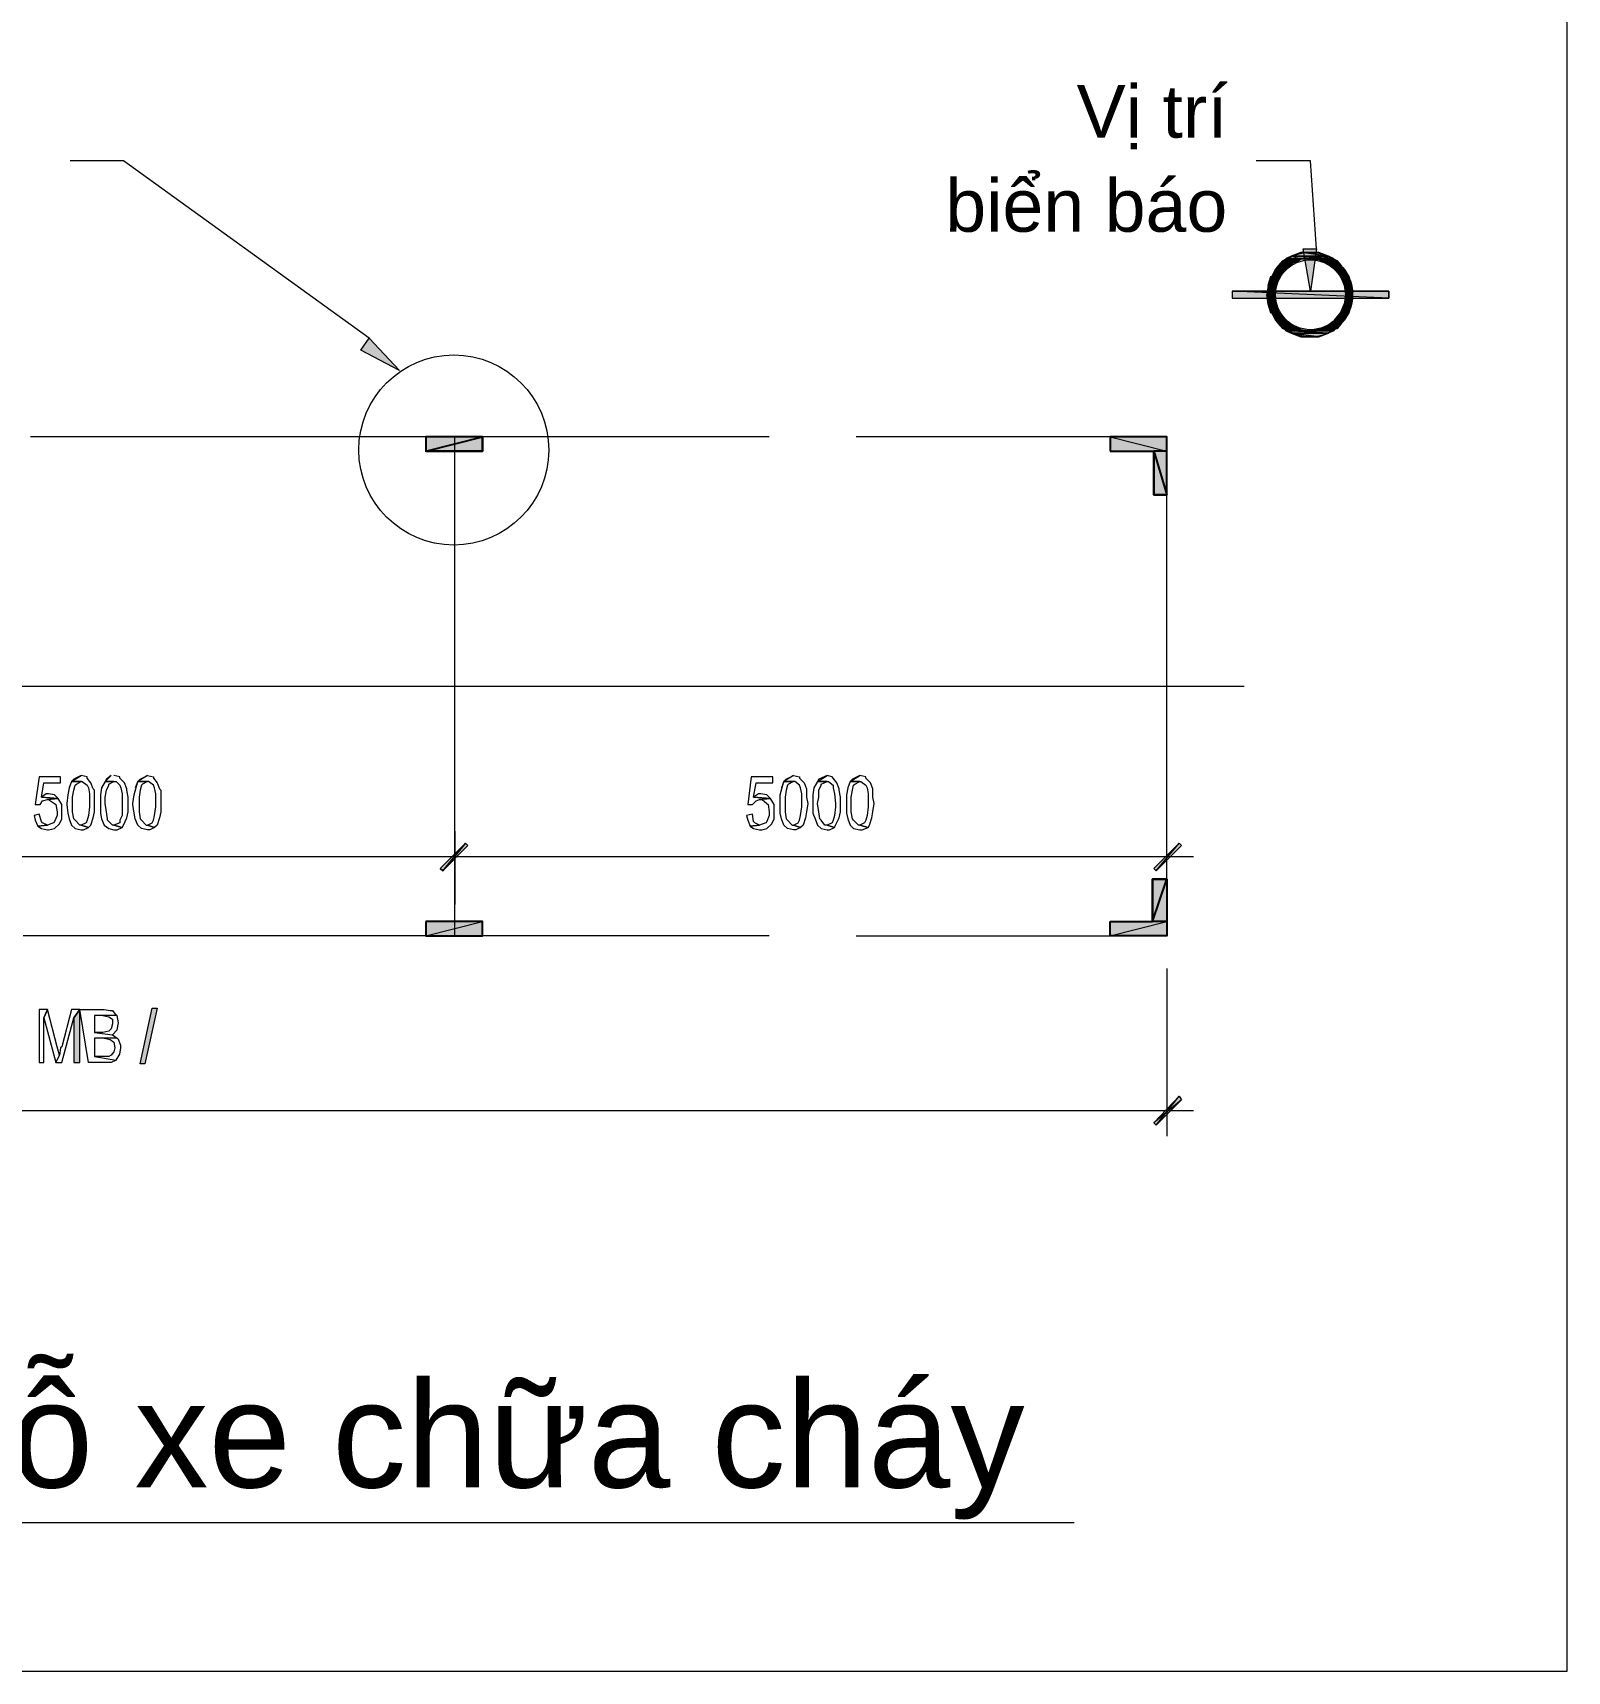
# Model space of a CAD drawing. Header units: millimetres. Extents: x 5121 to 246734, y -48180 to 129206.
# Drawn here: x 174066.7 to 174161.9, y 2173.7 to 2275.5 of the extents above; entities that cross this region are included whole.
import ezdxf

# ---------------------------------------------------------------- set-up
doc = ezdxf.new("R2010")
doc.units = ezdxf.units.MM
for name, color, linetype, lineweight in [('PCCC_241204-CHI TIET CAU TAO PCCC_dwg-1', 250, 'Continuous', 18), ('PDF_Geometry', 250, 'Continuous', 18), ('PDF_Geometry-1', 10, 'Continuous', 25), ('PDF_Solid Fills', 250, 'Continuous', 18), ('PDF_Solid Fills-1', 10, 'Continuous', 25), ('PDF_Text-1', 7, 'Continuous', 18)]:
    doc.layers.add(name, color=color, linetype=linetype, lineweight=lineweight)
doc.styles.add('Arial_4', font='arial_0.ttf', dxfattribs={"height": 3.268158})
doc.styles.add('Arial_5', font='arial_0.ttf', dxfattribs={"height": 6.589892})

# ---------------------------------------------------------------- blocks, each defined once
blk = doc.blocks.new('PCCC_241204-CHI TIET CAU TAO PCCC_dwg-1605646-PCCC-CHI TIẾT CÂU TẠO PCCC')
at = {"layer": 'PDF_Solid Fills'}
for points in [[(3447.22, 2261.45), (3444.6, 2261.6), (3444.3, 2261.45)], [(3446.92, 2261.6), (3445.2, 2261.83), (3444.6, 2261.6)], [(3447.22, 2261.45), (3444.6, 2261.6), (3446.92, 2261.6)], [(3446.92, 2261.6), (3445.2, 2261.83), (3446.32, 2261.83)], [(3445.8, 2259.43), (3445.35, 2262.05), (3446.17, 2262.05)], [(3443.85, 2260.33), (3443.63, 2260.78), (3443.4, 2260.33)], [(3444.23, 2260.78), (3443.7, 2260.85), (3443.63, 2260.78)], [(3443.85, 2260.33), (3443.63, 2260.78), (3444.23, 2260.78)], [(3444.3, 2260.85), (3443.93, 2261.15), (3443.7, 2260.85)], [(3444.23, 2260.78), (3443.7, 2260.85), (3444.3, 2260.85)], [(3444.68, 2261.15), (3444.08, 2261.3), (3443.93, 2261.15)], [(3444.3, 2260.85), (3443.93, 2261.15), (3444.68, 2261.15)], [(3445.05, 2261.3), (3444.23, 2261.38), (3444.08, 2261.3)], [(3444.68, 2261.15), (3444.08, 2261.3), (3445.05, 2261.3)], [(3445.2, 2261.38), (3444.3, 2261.45), (3444.23, 2261.38)], [(3445.05, 2261.3), (3444.23, 2261.38), (3445.2, 2261.38)], [(3445.2, 2261.38), (3444.3, 2261.45), (3445.8, 2261.45)], [(3447.3, 2261.38), (3445.8, 2261.45), (3446.32, 2261.38)], [(3447.3, 2261.38), (3445.8, 2261.45), (3447.22, 2261.45)], [(3447.45, 2261.3), (3446.32, 2261.38), (3446.47, 2261.3)], [(3447.45, 2261.3), (3446.32, 2261.38), (3447.3, 2261.38)], [(3447.6, 2261.15), (3446.47, 2261.3), (3446.85, 2261.15)], [(3447.6, 2261.15), (3446.47, 2261.3), (3447.45, 2261.3)], [(3447.82, 2260.85), (3446.85, 2261.15), (3447.22, 2260.85)], [(3447.82, 2260.85), (3446.85, 2261.15), (3447.6, 2261.15)], [(3447.89, 2260.78), (3447.22, 2260.85), (3447.3, 2260.78)], [(3447.89, 2260.78), (3447.22, 2260.85), (3447.82, 2260.85)], [(3448.19, 2260.33), (3447.3, 2260.78), (3447.67, 2260.33)], [(3448.19, 2260.33), (3447.3, 2260.78), (3447.89, 2260.78)], [(3443.55, 2259.21), (3443.18, 2259.8), (3443.1, 2259.21)], [(3443.63, 2259.8), (3443.33, 2260.33), (3443.18, 2259.8)], [(3443.55, 2259.21), (3443.18, 2259.8), (3443.63, 2259.8)], [(3443.63, 2259.8), (3443.33, 2260.33), (3443.85, 2260.33)], [(3448.34, 2259.8), (3447.67, 2260.33), (3447.89, 2259.8)], [(3448.34, 2259.8), (3447.67, 2260.33), (3448.19, 2260.33)], [(3448.42, 2259.21), (3447.89, 2259.8), (3447.97, 2259.21)], [(3448.42, 2259.21), (3447.89, 2259.8), (3448.34, 2259.8)], [(3450.66, 2258.98), (3440.93, 2259.43), (3440.93, 2258.98)], [(3450.66, 2258.98), (3440.93, 2259.43), (3450.66, 2259.43)], [(3443.63, 2258.61), (3443.1, 2259.21), (3443.18, 2258.61)], [(3443.63, 2258.61), (3443.1, 2259.21), (3443.55, 2259.21)], [(3443.85, 2258.08), (3443.18, 2258.61), (3443.33, 2258.08)], [(3443.85, 2258.08), (3443.18, 2258.61), (3443.63, 2258.61)], [(3448.19, 2258.08), (3447.89, 2258.61), (3447.67, 2258.08)], [(3448.34, 2258.61), (3447.97, 2259.21), (3447.89, 2258.61)], [(3448.19, 2258.08), (3447.89, 2258.61), (3448.34, 2258.61)], [(3448.34, 2258.61), (3447.97, 2259.21), (3448.42, 2259.21)], [(3444.23, 2257.63), (3443.4, 2258.08), (3443.63, 2257.63)], [(3444.23, 2257.63), (3443.4, 2258.08), (3443.85, 2258.08)], [(3444.3, 2257.56), (3443.63, 2257.63), (3443.7, 2257.56)], [(3444.3, 2257.56), (3443.63, 2257.63), (3444.23, 2257.63)], [(3444.68, 2257.26), (3443.7, 2257.56), (3443.93, 2257.26)], [(3444.68, 2257.26), (3443.7, 2257.56), (3444.3, 2257.56)], [(3447.6, 2257.26), (3447.22, 2257.56), (3446.85, 2257.26)], [(3447.82, 2257.56), (3447.3, 2257.63), (3447.22, 2257.56)], [(3447.6, 2257.26), (3447.22, 2257.56), (3447.82, 2257.56)], [(3447.89, 2257.63), (3447.67, 2258.08), (3447.3, 2257.63)], [(3447.82, 2257.56), (3447.3, 2257.63), (3447.89, 2257.63)], [(3447.89, 2257.63), (3447.67, 2258.08), (3448.19, 2258.08)], [(3389.22, 2254.49), (3386.82, 2255.76), (3387.34, 2256.51)], [(3445.05, 2257.11), (3443.93, 2257.26), (3444.08, 2257.11)], [(3445.05, 2257.11), (3443.93, 2257.26), (3444.68, 2257.26)], [(3445.2, 2257.04), (3444.08, 2257.11), (3444.23, 2257.04)], [(3445.2, 2257.04), (3444.08, 2257.11), (3445.05, 2257.11)], [(3445.8, 2256.96), (3444.23, 2257.04), (3444.3, 2256.96)], [(3445.8, 2256.96), (3444.23, 2257.04), (3445.2, 2257.04)], [(3446.92, 2256.81), (3444.3, 2256.96), (3444.6, 2256.81)], [(3446.92, 2256.81), (3444.3, 2256.96), (3447.22, 2256.96)], [(3446.32, 2256.59), (3444.6, 2256.81), (3445.2, 2256.59)], [(3446.32, 2256.59), (3444.6, 2256.81), (3446.92, 2256.81)], [(3447.22, 2256.96), (3446.32, 2257.04), (3445.8, 2256.96)], [(3447.3, 2257.04), (3446.47, 2257.11), (3446.32, 2257.04)], [(3447.22, 2256.96), (3446.32, 2257.04), (3447.3, 2257.04)], [(3447.45, 2257.11), (3446.85, 2257.26), (3446.47, 2257.11)], [(3447.3, 2257.04), (3446.47, 2257.11), (3447.45, 2257.11)], [(3447.45, 2257.11), (3446.85, 2257.26), (3447.6, 2257.26)], [(3436.89, 2249.48), (3436.89, 2250.37), (3433.37, 2250.37)], [(3433.37, 2249.48), (3433.37, 2250.37), (3436.89, 2249.48)], [(3391.91, 2223.43), (3393.33, 2225.15), (3391.76, 2223.58)], [(3391.91, 2223.43), (3391.76, 2223.58), (3393.33, 2225.15)], [(3391.91, 2223.43), (3393.33, 2225.15), (3393.48, 2225)], [(3391.91, 2223.43), (3393.48, 2225), (3393.33, 2225.15)], [(3436.22, 2223.43), (3437.64, 2225.15), (3436.07, 2223.58)], [(3436.22, 2223.43), (3437.64, 2225.15), (3437.79, 2225)], [(3390.86, 2219.39), (3394.38, 2220.29), (3390.86, 2220.29)], [(3394.38, 2219.39), (3390.86, 2219.39), (3394.38, 2220.29)], [(3433.37, 2219.39), (3436.89, 2220.29), (3436.89, 2219.39)], [(3433.37, 2219.39), (3436.89, 2220.29), (3433.37, 2220.29)], [(3369.38, 2211.53), (3369.38, 2214.82), (3369.01, 2214.3), (3369.01, 2211.53)], [(3373.42, 2211.45), (3373.12, 2211.45), (3373.87, 2214.9), (3374.17, 2214.9)], [(3436.22, 2207.64), (3437.64, 2209.43), (3436.07, 2207.79)], [(3436.22, 2207.64), (3437.64, 2209.43), (3437.79, 2209.21)]]:
    blk.add_hatch(color=256, dxfattribs=at).paths.add_polyline_path(points)
at = {"layer": 'PDF_Solid Fills-1'}
for points in [[(3390.86, 2249.48), (3394.38, 2250.37), (3390.86, 2250.37)], [(3394.38, 2249.48), (3390.86, 2249.48), (3394.38, 2250.37)], [(3436.89, 2246.78), (3436.89, 2249.48), (3436.07, 2249.48)], [(3436.07, 2246.78), (3436.07, 2249.48), (3436.89, 2246.78)], [(3435.99, 2220.29), (3436.89, 2222.91), (3436.89, 2220.29)], [(3435.99, 2220.29), (3436.89, 2222.91), (3435.99, 2222.91)]]:
    blk.add_hatch(color=256, dxfattribs=at).paths.add_polyline_path(points)
at = {"layer": 'PDF_Geometry'}
for p, q in [((3443.63, 2259.8), (3443.18, 2259.8)), ((3346.78, 2224.33), (3394.23, 2224.33)), ((3391.01, 2224.33), (3438.54, 2224.33)), ((3436.89, 2217.37), (3436.89, 2206.96)), ((3302.54, 2208.54), (3438.54, 2208.54)), ((3431.13, 2182.94), (3311.97, 2182.94))]:
    blk.add_line(p, q, dxfattribs=at)
at = {"layer": 'PDF_Geometry', "flags": 128}
for points in [[(3268.79, 2173.73), (3461.74, 2173.73), (3461.74, 2283.16), (3268.79, 2283.16)], [(3443.1, 2259.21), (3443.55, 2259.21), (3443.63, 2259.8), (3443.18, 2259.8)], [(3447.97, 2259.21), (3448.42, 2259.21), (3448.34, 2259.8), (3447.89, 2259.8)], [(3450.66, 2258.98), (3450.66, 2259.43), (3440.93, 2259.43), (3440.93, 2258.98)], [(3440.93, 2258.98), (3450.66, 2258.98), (3450.66, 2259.43), (3440.93, 2259.43)], [(3390.86, 2250.37), (3390.86, 2249.48), (3394.38, 2249.48), (3394.38, 2250.37)], [(3436.89, 2250.37), (3433.37, 2250.37), (3433.37, 2249.48), (3436.89, 2249.48)], [(3436.89, 2249.48), (3436.07, 2249.48), (3436.07, 2246.78), (3436.89, 2246.78)], [(3368.18, 2229.27), (3366.84, 2229.27), (3366.61, 2227.55), (3366.91, 2227.55), (3367.06, 2227.77), (3367.36, 2227.85), (3368.03, 2227.92), (3366.99, 2228), (3367.14, 2228.89), (3368.18, 2228.89)], [(3412.42, 2229.27), (3411.07, 2229.27), (3410.85, 2227.55), (3411.15, 2227.55), (3411.37, 2227.77), (3411.59, 2227.85), (3412.27, 2227.92), (3411.22, 2228), (3411.37, 2228.89), (3412.42, 2228.89)], [(3367.44, 2228.22), (3367.29, 2228.22), (3366.99, 2228), (3368.03, 2227.92), (3367.81, 2228.15)], [(3411.67, 2228.22), (3411.52, 2228.22), (3411.22, 2228), (3412.27, 2227.92), (3412.04, 2228.15)], [(3368.03, 2227.92), (3367.36, 2227.85), (3367.44, 2227.85), (3367.81, 2227.62), (3367.88, 2227.55), (3367.96, 2227.1), (3367.96, 2226.87), (3367.81, 2226.5), (3367.73, 2226.42), (3367.36, 2226.27), (3366.76, 2226.2), (3366.99, 2226.05), (3367.36, 2225.97), (3367.44, 2225.97), (3367.81, 2226.05), (3368.11, 2226.35), (3368.26, 2226.65), (3368.26, 2227.1), (3368.26, 2227.55)], [(3412.27, 2227.92), (3411.59, 2227.85), (3411.74, 2227.85), (3412.04, 2227.62), (3412.12, 2227.55), (3412.19, 2227.1), (3412.19, 2226.87), (3412.04, 2226.5), (3411.97, 2226.42), (3411.59, 2226.27), (3411, 2226.2), (3411.22, 2226.05), (3411.59, 2225.97), (3411.74, 2225.97), (3412.04, 2226.05), (3412.34, 2226.35), (3412.49, 2226.65), (3412.49, 2227.1), (3412.49, 2227.55)], [(3366.84, 2226.95), (3366.54, 2226.87), (3366.61, 2226.57), (3366.76, 2226.2), (3367.36, 2226.27), (3367.06, 2226.42), (3366.99, 2226.5)], [(3411.15, 2226.95), (3410.77, 2226.87), (3410.85, 2226.57), (3411, 2226.2), (3411.59, 2226.27), (3411.3, 2226.42), (3411.22, 2226.5)], [(3391.76, 2223.58), (3391.91, 2223.43), (3393.48, 2225), (3393.33, 2225.15)], [(3393.48, 2225), (3393.33, 2225.15), (3391.76, 2223.58), (3391.91, 2223.43)], [(3436.07, 2223.58), (3436.22, 2223.43), (3437.79, 2225), (3437.64, 2225.15)], [(3436.89, 2220.29), (3435.99, 2220.29), (3435.99, 2222.91), (3436.89, 2222.91)], [(3390.86, 2220.29), (3390.86, 2219.39), (3394.38, 2219.39), (3394.38, 2220.29)], [(3436.89, 2219.39), (3433.37, 2219.39), (3433.37, 2220.29), (3436.89, 2220.29)], [(3367.36, 2214.82), (3366.84, 2214.82), (3366.84, 2211.53), (3367.14, 2211.53), (3367.14, 2214.3), (3367.36, 2214.82), (3367.14, 2214.3), (3367.88, 2211.53), (3368.11, 2211.98), (3367.96, 2212.5)], [(3370.88, 2214.82), (3371.25, 2214.75), (3371.4, 2214.75), (3371.63, 2214.45), (3370.8, 2214.45), (3370.28, 2214.45), (3370.28, 2213.4), (3371.4, 2213.25), (3371.7, 2213.03), (3370.88, 2213.03), (3370.28, 2213.03), (3370.28, 2211.9), (3371.63, 2211.68), (3371.33, 2211.53), (3369.91, 2211.53), (3369.38, 2214.82), (3368.86, 2214.82), (3368.26, 2212.5), (3368.18, 2212.43), (3368.11, 2211.98), (3367.88, 2211.53), (3368.26, 2211.53), (3369.01, 2214.3), (3369.38, 2214.82), (3369.01, 2214.3), (3369.01, 2211.53), (3369.38, 2211.53), (3369.38, 2214.82)], [(3373.12, 2211.45), (3373.87, 2214.9), (3374.17, 2214.9), (3373.42, 2211.45)], [(3371.63, 2214.45), (3370.8, 2214.45), (3371.18, 2214.37), (3371.4, 2214.22), (3371.4, 2213.92), (3371.33, 2213.62), (3371.18, 2213.48), (3370.8, 2213.4), (3370.28, 2213.4), (3371.4, 2213.25), (3371.7, 2213.55), (3371.78, 2214), (3371.7, 2214.45)], [(3371.7, 2213.03), (3370.88, 2213.03), (3371.25, 2212.95), (3371.48, 2212.8), (3371.55, 2212.43), (3371.48, 2212.2), (3371.33, 2211.98), (3371.18, 2211.9), (3370.88, 2211.9), (3370.28, 2211.9), (3371.63, 2211.68), (3371.85, 2212.05), (3371.93, 2212.43), (3371.93, 2212.58), (3371.78, 2212.95)]]:
    blk.add_lwpolyline(points, close=True, dxfattribs=at)
for points in [[(3387.34, 2256.51), (3389.22, 2254.49), (3386.82, 2255.76), (3387.34, 2256.51), (3372.08, 2267.51), (3368.78, 2267.51)], [(3446.17, 2262.05), (3445.8, 2259.43), (3445.35, 2262.05), (3446.17, 2262.05), (3445.8, 2267.51), (3442.43, 2267.51)], [(3443.18, 2259.8), (3443.33, 2260.33), (3443.85, 2260.33), (3443.63, 2259.8), (3443.33, 2260.33), (3443.85, 2260.33), (3443.4, 2260.33), (3443.63, 2260.78), (3444.23, 2260.78), (3443.85, 2260.33), (3443.63, 2260.78), (3443.7, 2260.85), (3444.3, 2260.85), (3444.23, 2260.78), (3443.7, 2260.85), (3443.93, 2261.15), (3444.68, 2261.15), (3444.3, 2260.85), (3443.93, 2261.15), (3444.08, 2261.3), (3445.05, 2261.3), (3444.68, 2261.15), (3444.08, 2261.3), (3444.23, 2261.38), (3445.2, 2261.38), (3445.05, 2261.3), (3444.23, 2261.38), (3444.3, 2261.45), (3445.8, 2261.45), (3445.2, 2261.38), (3444.6, 2261.6), (3446.92, 2261.6), (3446.32, 2261.83), (3445.2, 2261.83), (3444.6, 2261.6), (3447.22, 2261.45), (3446.92, 2261.6), (3444.6, 2261.6), (3444.3, 2261.45)], [(3445.8, 2261.83), (3445.2, 2261.83), (3446.32, 2261.83), (3445.8, 2261.83), (3447.3, 2261.38), (3447.22, 2261.45), (3445.8, 2261.45), (3446.32, 2261.38), (3447.45, 2261.3), (3447.3, 2261.38), (3446.32, 2261.38), (3446.47, 2261.3), (3447.6, 2261.15), (3447.45, 2261.3), (3446.47, 2261.3), (3446.85, 2261.15), (3447.82, 2260.85), (3447.6, 2261.15), (3446.85, 2261.15), (3447.22, 2260.85), (3447.89, 2260.78), (3447.82, 2260.85), (3447.22, 2260.85), (3447.3, 2260.78), (3448.19, 2260.33), (3447.89, 2260.78), (3447.3, 2260.78), (3447.67, 2260.33), (3448.19, 2260.33), (3447.67, 2260.33), (3448.34, 2259.8), (3448.19, 2260.33), (3447.67, 2260.33), (3447.89, 2259.8), (3448.34, 2259.8), (3447.89, 2259.8)], [(3443.18, 2258.61), (3443.1, 2259.21), (3443.55, 2259.21), (3443.18, 2258.61), (3443.63, 2258.61)], [(3444.6, 2256.81), (3446.32, 2256.59), (3446.92, 2256.81), (3444.6, 2256.81), (3446.32, 2256.59), (3445.2, 2256.59), (3444.6, 2256.81), (3444.3, 2256.96), (3447.22, 2256.96), (3446.92, 2256.81), (3444.3, 2256.96), (3444.23, 2257.04), (3445.2, 2257.04), (3445.8, 2256.96), (3444.23, 2257.04), (3444.08, 2257.11), (3445.05, 2257.11), (3445.2, 2257.04), (3444.08, 2257.11), (3443.93, 2257.26), (3444.68, 2257.26), (3445.05, 2257.11), (3443.93, 2257.26), (3443.7, 2257.56), (3444.3, 2257.56), (3444.68, 2257.26), (3443.7, 2257.56), (3443.63, 2257.63), (3444.23, 2257.63), (3444.3, 2257.56), (3443.63, 2257.63), (3443.4, 2258.08), (3443.85, 2258.08), (3444.23, 2257.63), (3443.4, 2258.08), (3443.33, 2258.08), (3443.85, 2258.08), (3443.33, 2258.08), (3443.18, 2258.61), (3443.63, 2258.61), (3443.85, 2258.08), (3443.63, 2258.61), (3443.18, 2258.61)], [(3445.8, 2256.96), (3446.32, 2257.04), (3447.3, 2257.04), (3447.22, 2256.96), (3446.32, 2257.04), (3446.47, 2257.11), (3447.45, 2257.11), (3447.3, 2257.04), (3446.47, 2257.11), (3446.85, 2257.26), (3447.6, 2257.26), (3447.45, 2257.11), (3446.85, 2257.26), (3447.22, 2257.56), (3447.82, 2257.56), (3447.6, 2257.26), (3447.22, 2257.56), (3447.3, 2257.63), (3447.89, 2257.63), (3447.82, 2257.56), (3447.3, 2257.63), (3447.67, 2258.08), (3448.19, 2258.08), (3447.89, 2257.63), (3447.67, 2258.08), (3448.19, 2258.08), (3447.67, 2258.08), (3447.89, 2258.61), (3448.34, 2258.61), (3448.19, 2258.08), (3447.89, 2258.61), (3448.34, 2258.61), (3447.89, 2258.61), (3448.34, 2258.61), (3448.42, 2259.21), (3447.97, 2259.21), (3447.89, 2258.61)], [(3412.19, 2250.37), (3411.44, 2250.37), (3410.17, 2250.37), (3408.83, 2250.37), (3407.48, 2250.37), (3406.13, 2250.37), (3404.86, 2250.37), (3403.51, 2250.37), (3402.16, 2250.37), (3400.82, 2250.37), (3399.54, 2250.37), (3398.2, 2250.37), (3396.85, 2250.37), (3395.58, 2250.37), (3394.23, 2250.37), (3392.88, 2250.37), (3391.54, 2250.37), (3390.26, 2250.37), (3388.92, 2250.37), (3387.57, 2250.37), (3386.22, 2250.37), (3384.95, 2250.37), (3383.6, 2250.37), (3382.25, 2250.37), (3380.91, 2250.37), (3379.64, 2250.37), (3378.29, 2250.37), (3376.94, 2250.37), (3375.59, 2250.37), (3374.32, 2250.37), (3372.97, 2250.37), (3371.63, 2250.37), (3370.35, 2250.37), (3369.01, 2250.37), (3367.66, 2250.37), (3366.31, 2250.37)], [(3392.66, 2219.39), (3392.66, 2220.06), (3392.66, 2221.33), (3392.66, 2225.9), (3392.66, 2221.33), (3392.66, 2222.68), (3392.66, 2224.03), (3392.66, 2225.38), (3392.66, 2226.65), (3392.66, 2228), (3392.66, 2229.34), (3392.66, 2230.69), (3392.66, 2231.96), (3392.66, 2233.31), (3392.66, 2234.66), (3392.66, 2236), (3392.66, 2237.28), (3392.66, 2238.62), (3392.66, 2239.97), (3392.66, 2241.24), (3392.66, 2242.59), (3392.66, 2243.94), (3392.66, 2245.28), (3392.66, 2246.56), (3392.66, 2247.9), (3392.66, 2249.25), (3392.66, 2250.37)], [(3436.89, 2221.78), (3436.89, 2222.68), (3436.89, 2224.03), (3436.89, 2225.38), (3436.89, 2226.65), (3436.89, 2228), (3436.89, 2229.34), (3436.89, 2230.69), (3436.89, 2231.96), (3436.89, 2233.31), (3436.89, 2234.66), (3436.89, 2236), (3436.89, 2237.28), (3436.89, 2238.62), (3436.89, 2239.97), (3436.89, 2241.32), (3436.89, 2242.59), (3436.89, 2243.94), (3436.89, 2245.28), (3436.89, 2246.56), (3436.89, 2247.9), (3436.89, 2249.25), (3436.89, 2250.37), (3436.14, 2250.37), (3434.8, 2250.37), (3433.45, 2250.37), (3432.1, 2250.37), (3430.83, 2250.37), (3429.48, 2250.37), (3428.14, 2250.37), (3426.79, 2250.37), (3425.44, 2250.37), (3424.09, 2250.37), (3422.82, 2250.37), (3421.47, 2250.37), (3420.13, 2250.37), (3418.85, 2250.37), (3417.58, 2250.37)], [(3441.68, 2234.88), (3439.44, 2234.88), (3438.54, 2234.88), (3435.92, 2234.88), (3435.02, 2234.88), (3432.4, 2234.88), (3431.5, 2234.88), (3428.81, 2234.88), (3427.91, 2234.88), (3425.29, 2234.88), (3424.39, 2234.88), (3421.7, 2234.88), (3420.8, 2234.88), (3418.18, 2234.88), (3417.28, 2234.88), (3414.66, 2234.88), (3413.77, 2234.88), (3411.07, 2234.88), (3410.25, 2234.88), (3407.55, 2234.88), (3406.65, 2234.88), (3404.04, 2234.88), (3403.14, 2234.88), (3400.52, 2234.88), (3399.62, 2234.88), (3396.92, 2234.88), (3396.03, 2234.88), (3393.41, 2234.88), (3392.51, 2234.88), (3389.89, 2234.88), (3388.99, 2234.88), (3386.3, 2234.88), (3385.47, 2234.88), (3382.78, 2234.88), (3381.88, 2234.88), (3379.26, 2234.88), (3378.36, 2234.88), (3375.67, 2234.88), (3374.85, 2234.88), (3372.15, 2234.88), (3371.25, 2234.88), (3368.63, 2234.88), (3367.73, 2234.88), (3365.12, 2234.88)], [(3368.86, 2228.97), (3368.71, 2228.59), (3368.63, 2228.15), (3368.56, 2227.62), (3368.56, 2227.55), (3368.63, 2227.02), (3368.71, 2226.65), (3368.86, 2226.27), (3369.08, 2226.05), (3369.46, 2225.97), (3369.61, 2225.97), (3369.91, 2226.12), (3369.46, 2226.27), (3369.38, 2226.27), (3369.08, 2226.57), (3369.01, 2226.65), (3368.93, 2227.1), (3368.93, 2227.62), (3368.93, 2228), (3369.01, 2228.44), (3369.08, 2228.74), (3369.16, 2228.82), (3369.46, 2228.97), (3368.86, 2228.97), (3369.46, 2229.34), (3369.01, 2229.12), (3368.86, 2228.97), (3369.46, 2228.97), (3369.53, 2228.97), (3369.83, 2228.74), (3369.91, 2228.59), (3369.98, 2228.22), (3369.98, 2227.62), (3369.98, 2227.4), (3369.91, 2226.87), (3369.83, 2226.57), (3369.76, 2226.42), (3369.46, 2226.27), (3369.91, 2226.12), (3370.05, 2226.27), (3370.2, 2226.72), (3370.28, 2227.1), (3370.28, 2227.62), (3370.28, 2228), (3370.28, 2228.44), (3370.2, 2228.52), (3370.05, 2228.89), (3369.83, 2229.19), (3369.83, 2229.27), (3369.46, 2229.34)], [(3370.95, 2228.97), (3370.73, 2228.59), (3370.65, 2228.15), (3370.65, 2227.62), (3370.65, 2227.55), (3370.65, 2227.02), (3370.73, 2226.65), (3370.88, 2226.27), (3371.18, 2226.05), (3371.48, 2225.97), (3371.7, 2225.97), (3372, 2226.12), (3371.48, 2226.27), (3371.4, 2226.27), (3371.1, 2226.57), (3371.1, 2226.65), (3371.03, 2227.1), (3370.95, 2227.62), (3370.95, 2228), (3371.03, 2228.44), (3371.18, 2228.74), (3371.18, 2228.82), (3371.48, 2228.97), (3370.95, 2228.97), (3371.33, 2229.34), (3371.03, 2229.12), (3370.95, 2228.97), (3371.48, 2228.97), (3371.63, 2228.97), (3371.85, 2228.74), (3371.93, 2228.59), (3372, 2228.22), (3372, 2227.62), (3372, 2227.4), (3372, 2226.87), (3371.85, 2226.57), (3371.85, 2226.42), (3371.48, 2226.27), (3372, 2226.12), (3372.08, 2226.27), (3372.3, 2226.72), (3372.38, 2227.1), (3372.38, 2227.62), (3372.38, 2228), (3372.3, 2228.44), (3372.3, 2228.52), (3372.15, 2228.89), (3371.85, 2229.19), (3371.85, 2229.27), (3371.48, 2229.34)], [(3373.57, 2229.34), (3373.95, 2229.27), (3373.95, 2229.19), (3374.17, 2228.89), (3374.32, 2228.52), (3374.4, 2228.44), (3374.4, 2228), (3374.4, 2227.62), (3374.4, 2227.1), (3374.32, 2226.72), (3374.17, 2226.27), (3374.02, 2226.12), (3373.57, 2226.27), (3373.87, 2226.42), (3373.95, 2226.57), (3374.02, 2226.87), (3374.1, 2227.4), (3374.1, 2227.62), (3374.1, 2228.22), (3374.02, 2228.59), (3373.95, 2228.74), (3373.65, 2228.97), (3373.57, 2228.97), (3372.97, 2228.97), (3373.12, 2229.12), (3373.57, 2229.34), (3372.97, 2228.97), (3373.57, 2228.97), (3373.27, 2228.82), (3373.2, 2228.74), (3373.12, 2228.44), (3373.05, 2228), (3373.05, 2227.62), (3373.05, 2227.1), (3373.12, 2226.65), (3373.2, 2226.57), (3373.5, 2226.27), (3373.57, 2226.27), (3374.02, 2226.12), (3373.72, 2225.97), (3373.57, 2225.97), (3373.2, 2226.05), (3372.97, 2226.27), (3372.82, 2226.65), (3372.75, 2227.02), (3372.67, 2227.55), (3372.67, 2227.62), (3372.75, 2228.15), (3372.97, 2228.97), (3372.82, 2228.59)], [(3413.69, 2229.34), (3414.06, 2229.27), (3414.06, 2229.19), (3414.36, 2228.89), (3414.51, 2228.52), (3414.51, 2228.44), (3414.51, 2228), (3414.59, 2227.62), (3414.51, 2227.1), (3414.44, 2226.72), (3414.29, 2226.27), (3414.14, 2226.12), (3413.69, 2226.27), (3413.99, 2226.42), (3414.06, 2226.57), (3414.14, 2226.87), (3414.21, 2227.4), (3414.21, 2227.62), (3414.21, 2228.22), (3414.14, 2228.59), (3414.06, 2228.74), (3413.77, 2228.97), (3413.69, 2228.97), (3413.09, 2228.97), (3413.24, 2229.12), (3413.69, 2229.34), (3413.09, 2228.97), (3413.69, 2228.97), (3413.39, 2228.82), (3413.32, 2228.74), (3413.24, 2228.44), (3413.17, 2228), (3413.17, 2227.62), (3413.17, 2227.1), (3413.24, 2226.65), (3413.32, 2226.57), (3413.62, 2226.27), (3413.69, 2226.27), (3414.14, 2226.12), (3413.84, 2225.97), (3413.69, 2225.97), (3413.32, 2226.05), (3413.09, 2226.27), (3412.94, 2226.65), (3412.87, 2227.02), (3412.87, 2227.55), (3412.87, 2227.62), (3412.87, 2228.15), (3413.09, 2228.97), (3412.94, 2228.59)], [(3415.19, 2228.97), (3414.96, 2228.59), (3414.89, 2228.15), (3414.89, 2227.62), (3414.89, 2227.55), (3414.89, 2227.02), (3415.04, 2226.65), (3415.19, 2226.27), (3415.41, 2226.05), (3415.79, 2225.97), (3415.94, 2225.97), (3416.24, 2226.12), (3415.79, 2226.27), (3415.64, 2226.27), (3415.41, 2226.57), (3415.34, 2226.65), (3415.26, 2227.1), (3415.19, 2227.62), (3415.26, 2228), (3415.26, 2228.44), (3415.41, 2228.74), (3415.41, 2228.82), (3415.79, 2228.97), (3415.19, 2228.97), (3415.79, 2229.34), (3415.26, 2229.12), (3415.19, 2228.97), (3415.79, 2228.97), (3415.86, 2228.97), (3416.16, 2228.74), (3416.16, 2228.59), (3416.24, 2228.22), (3416.31, 2227.62), (3416.31, 2227.4), (3416.24, 2226.87), (3416.16, 2226.57), (3416.09, 2226.42), (3415.79, 2226.27), (3416.24, 2226.12), (3416.31, 2226.27), (3416.53, 2226.72), (3416.61, 2227.1), (3416.61, 2227.62), (3416.61, 2228), (3416.53, 2228.44), (3416.53, 2228.52), (3416.38, 2228.89), (3416.16, 2229.19), (3416.09, 2229.27), (3415.79, 2229.34)], [(3417.21, 2228.97), (3417.06, 2228.59), (3416.98, 2228.15), (3416.98, 2227.62), (3416.98, 2227.55), (3416.98, 2227.02), (3417.06, 2226.65), (3417.21, 2226.27), (3417.43, 2226.05), (3417.81, 2225.97), (3417.96, 2225.97), (3418.33, 2226.12), (3417.81, 2226.27), (3417.73, 2226.27), (3417.43, 2226.57), (3417.36, 2226.65), (3417.28, 2227.1), (3417.28, 2227.62), (3417.28, 2228), (3417.36, 2228.44), (3417.43, 2228.74), (3417.51, 2228.82), (3417.81, 2228.97), (3417.21, 2228.97), (3417.81, 2229.34), (3417.36, 2229.12), (3417.21, 2228.97), (3417.81, 2228.97), (3417.88, 2228.97), (3418.18, 2228.74), (3418.26, 2228.59), (3418.33, 2228.22), (3418.33, 2227.62), (3418.33, 2227.4), (3418.26, 2226.87), (3418.18, 2226.57), (3418.11, 2226.42), (3417.81, 2226.27), (3418.33, 2226.12), (3418.41, 2226.27), (3418.56, 2226.72), (3418.63, 2227.1), (3418.7, 2227.62), (3418.63, 2228), (3418.63, 2228.44), (3418.63, 2228.52), (3418.48, 2228.89), (3418.18, 2229.19), (3418.18, 2229.27), (3417.81, 2229.34)], [(3412.19, 2219.39), (3411, 2219.39), (3409.72, 2219.39), (3408.38, 2219.39), (3407.03, 2219.39), (3405.68, 2219.39), (3404.41, 2219.39), (3403.06, 2219.39), (3401.71, 2219.39), (3400.44, 2219.39), (3399.1, 2219.39), (3397.75, 2219.39), (3396.4, 2219.39), (3395.13, 2219.39), (3393.78, 2219.39), (3392.43, 2219.39), (3391.09, 2219.39), (3389.81, 2219.39), (3388.47, 2219.39), (3387.12, 2219.39), (3385.77, 2219.39), (3384.5, 2219.39), (3383.15, 2219.39), (3381.81, 2219.39), (3380.53, 2219.39), (3379.19, 2219.39), (3377.84, 2219.39), (3376.49, 2219.39), (3375.22, 2219.39), (3373.87, 2219.39), (3372.52, 2219.39), (3371.18, 2219.39), (3369.91, 2219.39), (3368.56, 2219.39), (3367.21, 2219.39), (3365.86, 2219.39)], [(3417.58, 2219.39), (3418.41, 2219.39), (3419.68, 2219.39), (3421.03, 2219.39), (3422.37, 2219.39), (3423.72, 2219.39), (3424.99, 2219.39), (3426.34, 2219.39), (3427.69, 2219.39), (3429.03, 2219.39), (3430.38, 2219.39), (3431.65, 2219.39), (3433, 2219.39), (3434.35, 2219.39), (3435.7, 2219.39), (3436.89, 2219.39), (3436.89, 2220.06), (3436.89, 2221.33), (3436.89, 2225.9)], [(3436.07, 2207.79), (3437.64, 2209.43), (3437.79, 2209.21), (3436.07, 2207.79), (3436.22, 2207.64)]]:
    blk.add_lwpolyline(points, dxfattribs=at)
at = {"layer": 'PDF_Geometry'}
for centre, radius in [((3445.79, 2259.21), 2.63), ((3445.8, 2259.2), 2.17), ((3392.6, 2249.56), 5.9)]:
    blk.add_circle(centre, radius, dxfattribs=at)
at = {"layer": 'PDF_Geometry-1', "flags": 128}
for points in [[(3390.86, 2250.37), (3390.86, 2249.48), (3394.38, 2249.48), (3394.38, 2250.37)], [(3433.37, 2249.48), (3436.07, 2249.48), (3436.07, 2246.78), (3436.89, 2246.78), (3436.89, 2250.37), (3433.37, 2250.37)], [(3433.37, 2220.29), (3435.99, 2220.29), (3435.99, 2222.91), (3436.89, 2222.91), (3436.89, 2219.39), (3433.37, 2219.39)], [(3390.86, 2220.29), (3390.86, 2219.39), (3394.38, 2219.39), (3394.38, 2220.29)]]:
    blk.add_lwpolyline(points, close=True, dxfattribs=at)
at = {"layer": 'PDF_Solid Fills'}
for p, q in [((3444.6, 2261.6), (3444.3, 2261.45)), ((3445.2, 2261.83), (3444.6, 2261.6)), ((3444.6, 2261.6), (3446.92, 2261.6)), ((3447.22, 2261.45), (3444.6, 2261.6)), ((3447.22, 2261.45), (3444.6, 2261.6)), ((3444.6, 2261.6), (3446.92, 2261.6)), ((3446.92, 2261.6), (3445.2, 2261.83)), ((3446.92, 2261.6), (3445.2, 2261.83)), ((3445.2, 2261.83), (3446.32, 2261.83)), ((3445.8, 2259.43), (3445.35, 2262.05)), ((3445.35, 2262.05), (3446.17, 2262.05)), ((3446.17, 2262.05), (3445.8, 2259.43)), ((3446.32, 2261.83), (3446.92, 2261.6)), ((3446.92, 2261.6), (3447.22, 2261.45)), ((3443.63, 2260.78), (3443.4, 2260.33)), ((3443.7, 2260.85), (3443.63, 2260.78)), ((3443.63, 2260.78), (3444.23, 2260.78)), ((3443.85, 2260.33), (3443.63, 2260.78)), ((3443.85, 2260.33), (3443.63, 2260.78)), ((3443.63, 2260.78), (3444.23, 2260.78)), ((3443.93, 2261.15), (3443.7, 2260.85)), ((3443.7, 2260.85), (3444.3, 2260.85)), ((3444.23, 2260.78), (3443.7, 2260.85)), ((3444.23, 2260.78), (3443.7, 2260.85)), ((3443.7, 2260.85), (3444.3, 2260.85)), ((3444.23, 2260.78), (3443.85, 2260.33)), ((3444.08, 2261.3), (3443.93, 2261.15)), ((3443.93, 2261.15), (3444.68, 2261.15)), ((3444.3, 2260.85), (3443.93, 2261.15)), ((3444.3, 2260.85), (3443.93, 2261.15)), ((3443.93, 2261.15), (3444.68, 2261.15)), ((3444.23, 2261.38), (3444.08, 2261.3)), ((3444.08, 2261.3), (3445.05, 2261.3)), ((3444.68, 2261.15), (3444.08, 2261.3)), ((3444.68, 2261.15), (3444.08, 2261.3)), ((3444.08, 2261.3), (3445.05, 2261.3)), ((3444.3, 2261.45), (3444.23, 2261.38)), ((3444.23, 2261.38), (3445.2, 2261.38)), ((3445.05, 2261.3), (3444.23, 2261.38)), ((3445.05, 2261.3), (3444.23, 2261.38)), ((3444.23, 2261.38), (3445.2, 2261.38)), ((3444.3, 2260.85), (3444.23, 2260.78)), ((3444.3, 2261.45), (3447.22, 2261.45)), ((3445.2, 2261.38), (3444.3, 2261.45)), ((3445.2, 2261.38), (3444.3, 2261.45)), ((3444.3, 2261.45), (3445.8, 2261.45)), ((3444.68, 2261.15), (3444.3, 2260.85)), ((3445.05, 2261.3), (3444.68, 2261.15)), ((3445.2, 2261.38), (3445.05, 2261.3)), ((3445.8, 2261.45), (3445.2, 2261.38)), ((3447.3, 2261.38), (3445.8, 2261.45)), ((3445.8, 2261.45), (3446.32, 2261.38)), ((3447.3, 2261.38), (3445.8, 2261.45)), ((3445.8, 2261.45), (3447.22, 2261.45)), ((3446.32, 2261.38), (3447.3, 2261.38)), ((3447.45, 2261.3), (3446.32, 2261.38)), ((3446.32, 2261.38), (3446.47, 2261.3)), ((3447.45, 2261.3), (3446.32, 2261.38)), ((3446.32, 2261.38), (3447.3, 2261.38)), ((3446.47, 2261.3), (3447.45, 2261.3)), ((3447.6, 2261.15), (3446.47, 2261.3)), ((3446.47, 2261.3), (3446.85, 2261.15)), ((3447.6, 2261.15), (3446.47, 2261.3)), ((3446.47, 2261.3), (3447.45, 2261.3)), ((3446.85, 2261.15), (3447.6, 2261.15)), ((3447.82, 2260.85), (3446.85, 2261.15)), ((3446.85, 2261.15), (3447.22, 2260.85)), ((3447.82, 2260.85), (3446.85, 2261.15)), ((3446.85, 2261.15), (3447.6, 2261.15)), ((3447.22, 2261.45), (3447.3, 2261.38)), ((3447.22, 2260.85), (3447.82, 2260.85)), ((3447.89, 2260.78), (3447.22, 2260.85)), ((3447.22, 2260.85), (3447.3, 2260.78)), ((3447.89, 2260.78), (3447.22, 2260.85)), ((3447.22, 2260.85), (3447.82, 2260.85)), ((3447.3, 2261.38), (3447.45, 2261.3)), ((3447.3, 2260.78), (3447.89, 2260.78)), ((3448.19, 2260.33), (3447.3, 2260.78)), ((3447.3, 2260.78), (3447.67, 2260.33)), ((3448.19, 2260.33), (3447.3, 2260.78)), ((3447.3, 2260.78), (3447.89, 2260.78)), ((3447.45, 2261.3), (3447.6, 2261.15)), ((3447.6, 2261.15), (3447.82, 2260.85)), ((3447.82, 2260.85), (3447.89, 2260.78)), ((3447.89, 2260.78), (3448.19, 2260.33)), ((3443.18, 2259.8), (3443.1, 2259.21)), ((3443.33, 2260.33), (3443.18, 2259.8)), ((3443.18, 2259.8), (3443.63, 2259.8)), ((3443.55, 2259.21), (3443.18, 2259.8)), ((3443.55, 2259.21), (3443.18, 2259.8)), ((3443.18, 2259.8), (3443.63, 2259.8)), ((3443.63, 2259.8), (3443.33, 2260.33)), ((3443.63, 2259.8), (3443.33, 2260.33)), ((3443.33, 2260.33), (3443.85, 2260.33)), ((3443.4, 2260.33), (3443.85, 2260.33)), ((3443.63, 2259.8), (3443.55, 2259.21)), ((3443.85, 2260.33), (3443.63, 2259.8)), ((3447.67, 2260.33), (3448.19, 2260.33)), ((3448.34, 2259.8), (3447.67, 2260.33)), ((3447.67, 2260.33), (3447.89, 2259.8)), ((3448.34, 2259.8), (3447.67, 2260.33)), ((3447.67, 2260.33), (3448.19, 2260.33)), ((3447.89, 2259.8), (3448.34, 2259.8)), ((3448.42, 2259.21), (3447.89, 2259.8)), ((3447.89, 2259.8), (3447.97, 2259.21)), ((3448.42, 2259.21), (3447.89, 2259.8)), ((3447.89, 2259.8), (3448.34, 2259.8)), ((3448.19, 2260.33), (3448.34, 2259.8)), ((3448.34, 2259.8), (3448.42, 2259.21)), ((3450.66, 2258.98), (3440.93, 2259.43)), ((3440.93, 2259.43), (3440.93, 2258.98)), ((3450.66, 2258.98), (3440.93, 2259.43)), ((3440.93, 2259.43), (3450.66, 2259.43)), ((3440.93, 2258.98), (3450.66, 2258.98)), ((3443.1, 2259.21), (3443.55, 2259.21)), ((3443.63, 2258.61), (3443.1, 2259.21)), ((3443.1, 2259.21), (3443.18, 2258.61)), ((3443.63, 2258.61), (3443.1, 2259.21)), ((3443.1, 2259.21), (3443.55, 2259.21)), ((3443.18, 2258.61), (3443.63, 2258.61)), ((3443.85, 2258.08), (3443.18, 2258.61)), ((3443.18, 2258.61), (3443.33, 2258.08)), ((3443.85, 2258.08), (3443.18, 2258.61)), ((3443.18, 2258.61), (3443.63, 2258.61)), ((3443.55, 2259.21), (3443.63, 2258.61)), ((3443.63, 2258.61), (3443.85, 2258.08)), ((3447.89, 2258.61), (3447.67, 2258.08)), ((3447.97, 2259.21), (3447.89, 2258.61)), ((3447.89, 2258.61), (3448.34, 2258.61)), ((3448.19, 2258.08), (3447.89, 2258.61)), ((3448.19, 2258.08), (3447.89, 2258.61)), ((3447.89, 2258.61), (3448.34, 2258.61)), ((3447.97, 2259.21), (3448.42, 2259.21)), ((3448.34, 2258.61), (3447.97, 2259.21)), ((3448.34, 2258.61), (3447.97, 2259.21)), ((3447.97, 2259.21), (3448.42, 2259.21)), ((3448.34, 2258.61), (3448.19, 2258.08)), ((3448.42, 2259.21), (3448.34, 2258.61)), ((3450.66, 2259.43), (3450.66, 2258.98)), ((3443.33, 2258.08), (3443.85, 2258.08)), ((3444.23, 2257.63), (3443.4, 2258.08)), ((3443.4, 2258.08), (3443.63, 2257.63)), ((3444.23, 2257.63), (3443.4, 2258.08)), ((3443.4, 2258.08), (3443.85, 2258.08)), ((3443.63, 2257.63), (3444.23, 2257.63)), ((3444.3, 2257.56), (3443.63, 2257.63)), ((3443.63, 2257.63), (3443.7, 2257.56)), ((3444.3, 2257.56), (3443.63, 2257.63)), ((3443.63, 2257.63), (3444.23, 2257.63)), ((3443.7, 2257.56), (3444.3, 2257.56)), ((3444.68, 2257.26), (3443.7, 2257.56)), ((3443.7, 2257.56), (3443.93, 2257.26)), ((3444.68, 2257.26), (3443.7, 2257.56)), ((3443.7, 2257.56), (3444.3, 2257.56)), ((3443.85, 2258.08), (3444.23, 2257.63)), ((3444.23, 2257.63), (3444.3, 2257.56)), ((3444.3, 2257.56), (3444.68, 2257.26)), ((3447.22, 2257.56), (3446.85, 2257.26)), ((3447.3, 2257.63), (3447.22, 2257.56)), ((3447.22, 2257.56), (3447.82, 2257.56)), ((3447.6, 2257.26), (3447.22, 2257.56)), ((3447.6, 2257.26), (3447.22, 2257.56)), ((3447.22, 2257.56), (3447.82, 2257.56)), ((3447.67, 2258.08), (3447.3, 2257.63)), ((3447.3, 2257.63), (3447.89, 2257.63)), ((3447.82, 2257.56), (3447.3, 2257.63)), ((3447.82, 2257.56), (3447.3, 2257.63)), ((3447.3, 2257.63), (3447.89, 2257.63)), ((3447.82, 2257.56), (3447.6, 2257.26)), ((3447.67, 2258.08), (3448.19, 2258.08)), ((3447.89, 2257.63), (3447.67, 2258.08)), ((3447.89, 2257.63), (3447.67, 2258.08)), ((3447.67, 2258.08), (3448.19, 2258.08)), ((3447.89, 2257.63), (3447.82, 2257.56)), ((3448.19, 2258.08), (3447.89, 2257.63)), ((3386.82, 2255.76), (3387.34, 2256.51)), ((3387.34, 2256.51), (3389.22, 2254.49)), ((3443.93, 2257.26), (3444.68, 2257.26)), ((3445.05, 2257.11), (3443.93, 2257.26)), ((3443.93, 2257.26), (3444.08, 2257.11)), ((3445.05, 2257.11), (3443.93, 2257.26)), ((3443.93, 2257.26), (3444.68, 2257.26)), ((3444.08, 2257.11), (3445.05, 2257.11)), ((3445.2, 2257.04), (3444.08, 2257.11)), ((3444.08, 2257.11), (3444.23, 2257.04)), ((3445.2, 2257.04), (3444.08, 2257.11)), ((3444.08, 2257.11), (3445.05, 2257.11)), ((3444.23, 2257.04), (3445.2, 2257.04)), ((3445.8, 2256.96), (3444.23, 2257.04)), ((3444.23, 2257.04), (3444.3, 2256.96)), ((3445.8, 2256.96), (3444.23, 2257.04)), ((3444.23, 2257.04), (3445.2, 2257.04)), ((3444.3, 2256.96), (3445.8, 2256.96)), ((3446.92, 2256.81), (3444.3, 2256.96)), ((3444.3, 2256.96), (3444.6, 2256.81)), ((3446.92, 2256.81), (3444.3, 2256.96)), ((3444.3, 2256.96), (3447.22, 2256.96)), ((3444.6, 2256.81), (3446.92, 2256.81)), ((3446.32, 2256.59), (3444.6, 2256.81)), ((3444.6, 2256.81), (3445.2, 2256.59)), ((3446.32, 2256.59), (3444.6, 2256.81)), ((3444.6, 2256.81), (3446.92, 2256.81)), ((3444.68, 2257.26), (3445.05, 2257.11)), ((3445.05, 2257.11), (3445.2, 2257.04)), ((3445.2, 2257.04), (3445.8, 2256.96)), ((3445.2, 2256.59), (3446.32, 2256.59)), ((3446.32, 2257.04), (3445.8, 2256.96)), ((3445.8, 2256.96), (3447.22, 2256.96)), ((3446.47, 2257.11), (3446.32, 2257.04)), ((3446.32, 2257.04), (3447.3, 2257.04)), ((3447.22, 2256.96), (3446.32, 2257.04)), ((3447.22, 2256.96), (3446.32, 2257.04)), ((3446.32, 2257.04), (3447.3, 2257.04)), ((3446.92, 2256.81), (3446.32, 2256.59)), ((3446.85, 2257.26), (3446.47, 2257.11)), ((3446.47, 2257.11), (3447.45, 2257.11)), ((3447.3, 2257.04), (3446.47, 2257.11)), ((3447.3, 2257.04), (3446.47, 2257.11)), ((3446.47, 2257.11), (3447.45, 2257.11)), ((3446.85, 2257.26), (3447.6, 2257.26)), ((3447.45, 2257.11), (3446.85, 2257.26)), ((3447.45, 2257.11), (3446.85, 2257.26)), ((3446.85, 2257.26), (3447.6, 2257.26)), ((3447.22, 2256.96), (3446.92, 2256.81)), ((3447.3, 2257.04), (3447.22, 2256.96)), ((3447.45, 2257.11), (3447.3, 2257.04)), ((3447.6, 2257.26), (3447.45, 2257.11)), ((3389.22, 2254.49), (3386.82, 2255.76)), ((3436.89, 2250.37), (3433.37, 2250.37)), ((3433.37, 2250.37), (3436.89, 2249.48)), ((3433.37, 2249.48), (3433.37, 2250.37)), ((3433.37, 2250.37), (3436.89, 2249.48)), ((3436.89, 2249.48), (3436.89, 2250.37)), ((3436.89, 2249.48), (3433.37, 2249.48)), ((3393.33, 2225.15), (3391.76, 2223.58)), ((3391.76, 2223.58), (3393.33, 2225.15)), ((3391.91, 2223.43), (3393.33, 2225.15)), ((3391.91, 2223.43), (3393.33, 2225.15)), ((3393.33, 2225.15), (3391.91, 2223.43)), ((3393.33, 2225.15), (3391.91, 2223.43)), ((3393.48, 2225), (3391.91, 2223.43)), ((3391.91, 2223.43), (3393.48, 2225)), ((3393.33, 2225.15), (3393.48, 2225)), ((3393.48, 2225), (3393.33, 2225.15)), ((3437.64, 2225.15), (3436.07, 2223.58)), ((3436.22, 2223.43), (3437.64, 2225.15)), ((3436.22, 2223.43), (3437.64, 2225.15)), ((3437.79, 2225), (3436.22, 2223.43)), ((3437.64, 2225.15), (3437.79, 2225)), ((3391.76, 2223.58), (3391.91, 2223.43)), ((3391.91, 2223.43), (3391.76, 2223.58)), ((3436.07, 2223.58), (3436.22, 2223.43)), ((3390.86, 2219.39), (3394.38, 2220.29)), ((3394.38, 2220.29), (3390.86, 2220.29)), ((3390.86, 2220.29), (3390.86, 2219.39)), ((3390.86, 2219.39), (3394.38, 2220.29)), ((3394.38, 2220.29), (3394.38, 2219.39)), ((3433.37, 2219.39), (3436.89, 2220.29)), ((3433.37, 2219.39), (3436.89, 2220.29)), ((3436.89, 2220.29), (3433.37, 2220.29)), ((3433.37, 2220.29), (3433.37, 2219.39)), ((3436.89, 2220.29), (3436.89, 2219.39)), ((3394.38, 2219.39), (3390.86, 2219.39)), ((3436.89, 2219.39), (3433.37, 2219.39)), ((3369.38, 2214.82), (3369.01, 2214.3)), ((3369.38, 2211.53), (3369.38, 2214.82)), ((3373.12, 2211.45), (3373.87, 2214.9)), ((3374.17, 2214.9), (3373.42, 2211.45)), ((3373.87, 2214.9), (3374.17, 2214.9)), ((3369.01, 2214.3), (3369.01, 2211.53)), ((3369.01, 2211.53), (3369.38, 2211.53)), ((3373.42, 2211.45), (3373.12, 2211.45)), ((3437.64, 2209.43), (3436.07, 2207.79)), ((3436.22, 2207.64), (3437.64, 2209.43)), ((3436.22, 2207.64), (3437.64, 2209.43)), ((3437.79, 2209.21), (3436.22, 2207.64)), ((3437.64, 2209.43), (3437.79, 2209.21)), ((3436.07, 2207.79), (3436.22, 2207.64))]:
    blk.add_line(p, q, dxfattribs=at)
at = {"layer": 'PDF_Solid Fills-1'}
for p, q in [((3390.86, 2249.48), (3394.38, 2250.37)), ((3394.38, 2250.37), (3390.86, 2250.37)), ((3390.86, 2250.37), (3390.86, 2249.48)), ((3390.86, 2249.48), (3394.38, 2250.37)), ((3394.38, 2250.37), (3394.38, 2249.48)), ((3394.38, 2249.48), (3390.86, 2249.48)), ((3436.89, 2249.48), (3436.07, 2249.48)), ((3436.07, 2249.48), (3436.89, 2246.78)), ((3436.07, 2246.78), (3436.07, 2249.48)), ((3436.07, 2249.48), (3436.89, 2246.78)), ((3436.89, 2246.78), (3436.89, 2249.48)), ((3436.89, 2246.78), (3436.07, 2246.78)), ((3435.99, 2220.29), (3436.89, 2222.91)), ((3435.99, 2220.29), (3436.89, 2222.91)), ((3436.89, 2222.91), (3435.99, 2222.91)), ((3435.99, 2222.91), (3435.99, 2220.29)), ((3436.89, 2222.91), (3436.89, 2220.29)), ((3436.89, 2220.29), (3435.99, 2220.29))]:
    blk.add_line(p, q, dxfattribs=at)
at = {"layer": 'PDF_Text-1', "attachment_point": 1, "line_spacing_factor": 0.941778}
for s, insert, char_height, width, style in [('V\\fArial|b0|i0|c254|p34|;ị trí', (3431.28, 2272.22), 3.2682, 11.2035, 'Arial_4'), ('bi\\fArial|b0|i0|c254|p34|;ển báo', (3423.12, 2266.38), 3.2682, 20.9665, 'Arial_4'), ('Chi ti\\fArial|b0|i0|c254|p34|;ết bãi đỗ xe chữa cháy', (3313.92, 2191.73), 6.5899, 136.1888, 'Arial_5')]:
    blk.add_mtext(s, dxfattribs=dict(at, insert=insert, char_height=char_height, width=width, style=style))

msp = doc.modelspace()

# ---------------------------------------------------------------- block references
at = {"layer": 'PCCC_241204-CHI TIET CAU TAO PCCC_dwg-1'}
msp.add_blockref('PCCC_241204-CHI TIET CAU TAO PCCC_dwg-1605646-PCCC-CHI TIẾT CÂU TẠO PCCC', (170700.2, 0), dxfattribs=at)

doc.saveas('drawing.dxf')
